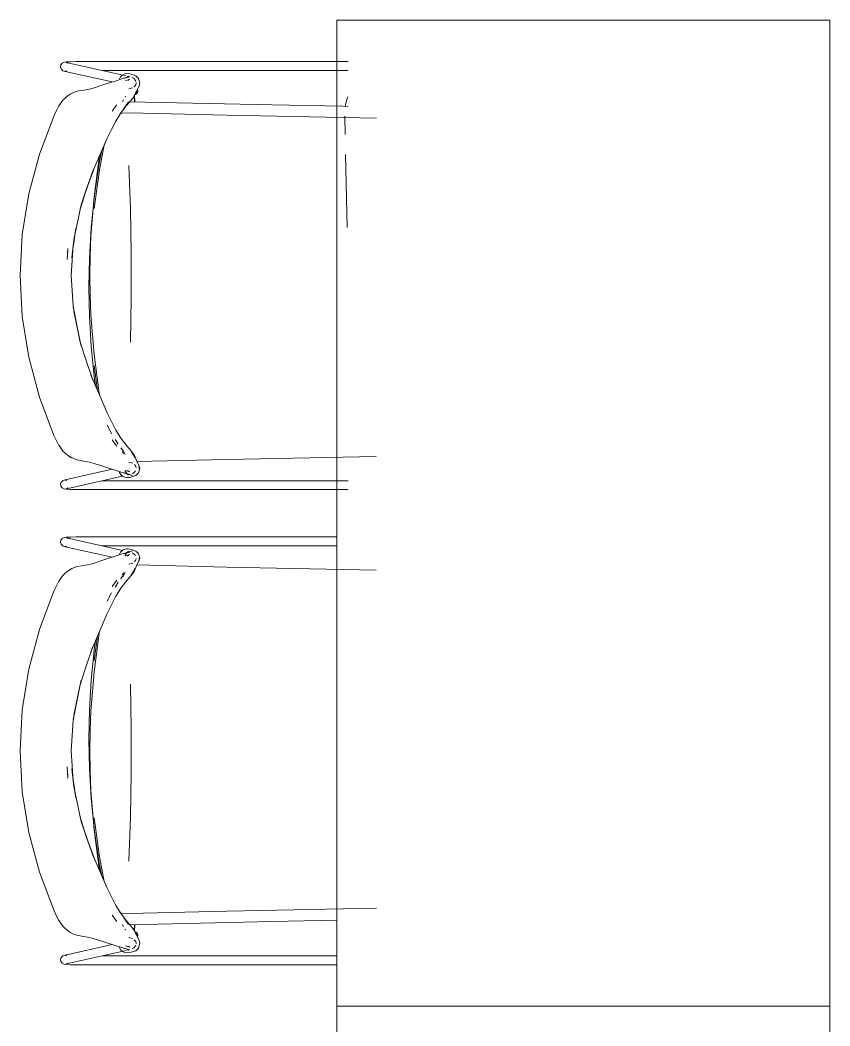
# Model space of a CAD drawing. Header units: millimetres. Extents: x 155927 to 317870, y -36033 to 97293.
# Drawn here: x 201281 to 202266, y 20984 to 22208 of the extents above; entities that cross this region are included whole.
import ezdxf

# ---------------------------------------------------------------- set-up
doc = ezdxf.new("R2010")
doc.units = ezdxf.units.MM
doc.header["$MEASUREMENT"] = 0
doc.layers.add('G-IMPT', color=8, linetype='CONTINUOUS', lineweight=9)
doc.layers.add('I-FURN', color=8, linetype='CONTINUOUS', lineweight=9)

msp = doc.modelspace()

# ---------------------------------------------------------------- linework, layer by layer
at = {"layer": 'G-IMPT'}
for p, q in [((201330.6, 22150.2), (201331, 22152.9)), ((201332.5, 22155), (201331, 22152.9)), ((201334.8, 22156.2), (201332.5, 22155)), ((201337.3, 22156.6), (201334.8, 22156.2)), ((201342.5, 22156.9), (201337.3, 22156.6)), ((201410.5, 22139.6), (201337.5, 22156)), ((201337.5, 22156), (201339.7, 22155)), ((201339.5, 22155.2), (201339.7, 22155)), ((201349.7, 22157), (201342.5, 22156.9)), ((201349.7, 22157), (201356, 22157.1)), ((201680.3, 22157.1), (201356, 22157.1)), ((201330.6, 22150.2), (201331.4, 22148.1)), ((201331.7, 22147.8), (201331.4, 22148.1)), ((201331.7, 22147.8), (201333.5, 22145.9)), ((201333.5, 22145.9), (201333.2, 22146.2)), ((201336, 22145.1), (201333.5, 22145.9)), ((201338.3, 22145.9), (201335.7, 22145.4)), ((201338, 22145.7), (201335.7, 22145.4)), ((201336, 22145.1), (201393.5, 22132.3)), ((201680.3, 22146.2), (201381, 22146.2)), ((201402.4, 22136.2), (201403.6, 22138.6)), ((201402.4, 22136.1), (201403.6, 22138.6)), ((201403.5, 22138.4), (201403.6, 22138.6)), ((201405.5, 22140.5), (201403.6, 22138.6)), ((201405.5, 22140.5), (201405.7, 22140.7)), ((201408.6, 22142.1), (201405.7, 22140.7)), ((201414.9, 22138.6), (201406.8, 22136.6)), ((201407.5, 22136.8), (201414.9, 22138.6)), ((201408.9, 22142.2), (201408.6, 22142.1)), ((201408.9, 22142.2), (201410.6, 22142.5)), ((201410.4, 22137.7), (201413.5, 22139.2)), ((201414.7, 22142.2), (201410.6, 22142.5)), ((201411.5, 22137.9), (201413.5, 22139.2)), ((201413.9, 22138.8), (201412, 22139.2)), ((201414.7, 22142.2), (201417.9, 22141.3)), ((201422.1, 22139.9), (201417.9, 22141.3)), ((201422.1, 22139.9), (201425.2, 22136.6)), ((201383.2, 22129.1), (201371.3, 22125.3)), ((201395.7, 22133), (201383.2, 22129.1)), ((201407.5, 22136.8), (201395.7, 22133)), ((201403.5, 22138.4), (201402.4, 22136.1)), ((201402.4, 22136.2), (201402.4, 22136.1)), ((201412.6, 22138.4), (201406.8, 22136.6)), ((201414.9, 22135.4), (201409.4, 22133.9)), ((201410.4, 22137.7), (201412.6, 22138.4)), ((201412.5, 22134.2), (201413.6, 22135.2)), ((201412.5, 22134.2), (201413.1, 22134.9)), ((201414.9, 22135.4), (201412.8, 22134.5)), ((201413.6, 22135.2), (201412.8, 22134.5)), ((201417.5, 22137.6), (201419.1, 22136.8)), ((201417.9, 22137.3), (201419.1, 22136.8)), ((201421.9, 22133.9), (201419.7, 22136.5)), ((201421.8, 22128.2), (201420.2, 22126.4)), ((201420.9, 22134.9), (201422.1, 22133.3)), ((201420.9, 22134.9), (201421.3, 22134.4)), ((201422.1, 22133.3), (201421.3, 22134.4)), ((201426, 22127), (201421.6, 22118.6)), ((201421.8, 22128.2), (201422.1, 22128.8)), ((201422.1, 22128.8), (201422.5, 22130.8)), ((201422.6, 22131.4), (201422.5, 22130.8)), ((201425.2, 22136.6), (201425.7, 22135.3)), ((201425.7, 22135.3), (201426.9, 22131.1)), ((201426, 22127), (201426.9, 22131.1)), ((201338.2, 22114.6), (201335.8, 22112.3)), ((201340.2, 22116.1), (201338.2, 22114.6)), ((201340.2, 22116.1), (201340.6, 22116.3)), ((201340.6, 22116.3), (201343.2, 22117.9)), ((201345.4, 22119.1), (201343.2, 22117.9)), ((201345.4, 22119.1), (201350.4, 22120.9)), ((201356.4, 22122), (201350.4, 22120.9)), ((201356.4, 22122), (201365.6, 22123.6)), ((201365.6, 22123.6), (201371.3, 22125.3)), ((201409, 22113.6), (201409.6, 22115)), ((201418.2, 22125), (201413.5, 22123.7)), ((201420.4, 22115.8), (201418.5, 22112.7)), ((201420.2, 22115.4), (201420.5, 22108.1)), ((201420.2, 22115.4), (201420.6, 22108.1)), ((201420.4, 22115.8), (201422.6, 22120.6)), ((201420.9, 22108.1), (201420.6, 22116.1)), ((201422.6, 22120.6), (201421.6, 22118.6)), ((201679.3, 22112.2), (201680.2, 22114.3)), ((201325.5, 22097.6), (201328.6, 22103.2)), ((201328.8, 22103.5), (201328.6, 22103.2)), ((201328.8, 22103.5), (201332.2, 22108.4)), ((201332.2, 22108.4), (201333.9, 22110.5)), ((201335.8, 22112.3), (201333.9, 22110.5)), ((201398.5, 22103.9), (201393.3, 22096.6)), ((201398.9, 22104.4), (201398.5, 22103.9)), ((201405.9, 22108.3), (201406.3, 22108.8)), ((201407.3, 22110.4), (201406.3, 22108.8)), ((201413.3, 22108.1), (201407.7, 22099.8)), ((201411.3, 22104), (201407.7, 22099.8)), ((201413.3, 22108.1), (201408.2, 22100.3)), ((201411.3, 22104), (201414.2, 22107.2)), ((201418.5, 22112.7), (201414.2, 22107.2)), ((201414.5, 22108.2), (201587.5, 22104.4)), ((201674, 22102.6), (201587.5, 22104.4)), ((201680.3, 22102.4), (201674, 22102.6)), ((201676.9, 22102.5), (201677.4, 22106.6)), ((201677.4, 22106.6), (201679.3, 22112.2)), ((201305, 22044.4), (201322.6, 22091.3)), ((201322.6, 22091.3), (201325.5, 22097.6)), ((201397.9, 22084.7), (201403.3, 22093.7)), ((201402.7, 22093.5), (201405.6, 22094.1)), ((201408.2, 22100.3), (201402.8, 22093)), ((201402.8, 22093), (201403.3, 22093.7)), ((201405.6, 22094.1), (201414, 22094.6)), ((201414, 22094.6), (201532.8, 22091.9)), ((201714.9, 22088.2), (201532.8, 22091.9)), ((201676.2, 22090.6), (201676.7, 22068.4)), ((201392.5, 22074.3), (201397.9, 22084.7)), ((201392.5, 22074.3), (201387.2, 22063.7)), ((201369.9, 22023.7), (201387.1, 22063.7)), ((201377.9, 22025.4), (201383.6, 22055.6)), ((201383.6, 22055.6), (201377.9, 22025.5)), ((201383.1, 22054.3), (201387.1, 22063.7)), ((201383.1, 22054.3), (201387.2, 22063.7)), ((201292, 21996), (201305, 22044.4)), ((201377.6, 22039.9), (201378.2, 22043.1)), ((201377.7, 22033.6), (201380.7, 22048.7)), ((201677.2, 22044.1), (201679.3, 21955.2)), ((201372.1, 22029.5), (201369.9, 22023.7)), ((201372.1, 22029.5), (201370, 22023.7)), ((201371.3, 21992.6), (201377.6, 22039.9)), ((201377.7, 22033.6), (201371.8, 21994.4)), ((201413.5, 22030.8), (201415.6, 21977.6)), ((201369.9, 22023.7), (201355.8, 21982.6)), ((201369.9, 22023.7), (201361.9, 22002.2)), ((201370, 22023.7), (201361.9, 22002.2)), ((201371.4, 21978.2), (201377.9, 22025.5)), ((201377.9, 22025.4), (201371.4, 21978.2)), ((201292, 21996), (201283.9, 21946.6)), ((201355.8, 21982.6), (201361.9, 22002.2)), ((201361.9, 22002.2), (201356, 21982.5)), ((201367.4, 21944.8), (201371.3, 21992.6)), ((201371.8, 21994.4), (201367.7, 21954.7)), ((201346.5, 21940.1), (201355.8, 21982.6)), ((201355.8, 21982.6), (201354.4, 21977.3)), ((201354.4, 21977.3), (201356, 21982.5)), ((201416.6, 21923.7), (201415.6, 21977.6)), ((201281.3, 21896.7), (201283.9, 21946.6)), ((201349, 21953.8), (201346.9, 21939.7)), ((201349, 21953.8), (201347.7, 21946.7)), ((201367.7, 21954.7), (201365.6, 21917.6)), ((201367.4, 21944.8), (201366.5, 21920.8)), ((201343.5, 21896.7), (201345.8, 21933.6)), ((201346.5, 21940.1), (201344.2, 21918.4)), ((201346.5, 21940.1), (201345.3, 21928.7)), ((201346.9, 21939.7), (201345.3, 21928.7)), ((201345.8, 21933.6), (201345.3, 21928.7)), ((201339.3, 21929.8), (201338.6, 21916.2)), ((201338.8, 21920.1), (201339.3, 21929.8)), ((201344.2, 21918.4), (201345.3, 21928.7)), ((201366.5, 21920.8), (201366.1, 21896.7)), ((201416.6, 21923.7), (201416.6, 21869.6)), ((201365.6, 21917.6), (201365.3, 21901.3)), ((201281.3, 21896.7), (201283.9, 21846.8)), ((201343.5, 21896.7), (201343.7, 21904.1)), ((201343.6, 21896.7), (201343.7, 21904.1)), ((201346, 21859.7), (201343.6, 21896.7)), ((201365.3, 21901.3), (201364.9, 21882.4)), ((201366.1, 21896.7), (201366.5, 21872.6)), ((201365.3, 21863.6), (201364.9, 21882.4)), ((201367.4, 21848.5), (201366.5, 21872.6)), ((201415.6, 21815.7), (201416.6, 21869.6)), ((201345.8, 21859.7), (201346.9, 21853.3)), ((201345.8, 21859.7), (201346.2, 21856.2)), ((201346, 21859.7), (201346.3, 21855.6)), ((201365.3, 21863.6), (201365.6, 21847.3)), ((201292, 21797.4), (201283.9, 21846.8)), ((201355.8, 21810.8), (201346.5, 21853.3)), ((201353.9, 21817.8), (201346.5, 21853.3)), ((201346.9, 21853.3), (201353.9, 21817.8)), ((201367.7, 21810.2), (201365.6, 21847.3)), ((201371.3, 21800.7), (201367.4, 21848.5)), ((201355.8, 21810.8), (201353.9, 21817.8)), ((201353.9, 21817.8), (201356.2, 21810.9)), ((201361.4, 21794.7), (201356.2, 21810.9)), ((201367.7, 21810.2), (201371.8, 21770.5)), ((201305, 21748.9), (201292, 21797.4)), ((201371.3, 21800.7), (201377.6, 21753.4)), ((201361.4, 21794.7), (201369.9, 21769.6)), ((201375.5, 21757), (201371.4, 21786.7)), ((201375.5, 21757), (201371.4, 21786.7)), ((201369.9, 21769.6), (201367.3, 21776)), ((201387.2, 21729.6), (201367.3, 21776)), ((201373, 21762.9), (201371.8, 21770.5)), ((201305, 21748.9), (201322.5, 21702.2)), ((201377.6, 21753.4), (201378.1, 21750.8)), ((201387.2, 21729.6), (201392.5, 21719)), ((201392.7, 21704.2), (201387.2, 21714.6)), ((201387.2, 21714.6), (201392.2, 21705.2)), ((201392.5, 21719), (201397.9, 21708.6)), ((201322.5, 21702.2), (201325.5, 21695.7)), ((201392.7, 21704.2), (201392.2, 21705.2)), ((201403.3, 21699.6), (201397.9, 21708.6)), ((201408.2, 21693.1), (201402.8, 21700.4)), ((201403.3, 21699.6), (201402.8, 21700.4)), ((201328.6, 21690.1), (201325.5, 21695.7)), ((201328.6, 21690.1), (201328.8, 21689.8)), ((201332.2, 21684.9), (201328.8, 21689.8)), ((201393.3, 21696.8), (201398.5, 21689.5)), ((201400.7, 21691.5), (201396.8, 21697.4)), ((201396.8, 21697.4), (201398, 21695.4)), ((201400.7, 21691.5), (201398, 21695.4)), ((201398.9, 21689), (201398.5, 21689.5)), ((201404.3, 21686.7), (201404, 21687.2)), ((201406, 21684.2), (201404, 21687.2)), ((201404.3, 21686.7), (201406, 21684.2)), ((201408.2, 21693.1), (201411.3, 21689.3)), ((201414.2, 21686.1), (201411.3, 21689.3)), ((201418.5, 21680.7), (201414.2, 21686.1)), ((201332.2, 21684.9), (201333.9, 21682.8)), ((201335.8, 21681), (201333.9, 21682.8)), ((201335.8, 21681), (201336.3, 21680.5)), ((201338.2, 21678.8), (201336.3, 21680.5)), ((201340.2, 21677.3), (201338.2, 21678.8)), ((201344.4, 21674.8), (201340.2, 21677.3)), ((201340.2, 21677.3), (201340.6, 21677)), ((201340.2, 21677.3), (201345.4, 21674.3)), ((201340.6, 21677), (201343.2, 21675.5)), ((201343.2, 21675.5), (201345.4, 21674.3)), ((201344.4, 21674.8), (201345.4, 21674.3)), ((201350.4, 21672.5), (201345.4, 21674.3)), ((201407.5, 21680), (201405.4, 21682.4)), ((201407.6, 21682.3), (201405.9, 21685.1)), ((201406.3, 21684.5), (201405.9, 21685.1)), ((201407.6, 21682.3), (201406.3, 21684.5)), ((201407.6, 21682.3), (201407.3, 21682.9)), ((201409.3, 21679.1), (201407.3, 21682.9)), ((201407.6, 21682.3), (201409.3, 21679.1)), ((201418.7, 21679.4), (201416.4, 21683.1)), ((201416.4, 21683.1), (201421.2, 21674.8)), ((201420.4, 21677.6), (201418.5, 21680.7)), ((201418.7, 21679.4), (201421.2, 21674.8)), ((201420.4, 21677.6), (201422.9, 21671.5)), ((201532.8, 21673), (201714.6, 21676.7)), ((201356.4, 21671.4), (201350.4, 21672.5)), ((201365.6, 21669.8), (201356.4, 21671.4)), ((201365.6, 21669.8), (201371.3, 21668.1)), ((201371.3, 21668.1), (201383.2, 21664.2)), ((201383.2, 21664.2), (201404.4, 21657.5)), ((201418.3, 21668.3), (201413.5, 21669.7)), ((201421.8, 21665.1), (201420.3, 21666.7)), ((201421.8, 21665.1), (201422.3, 21664.1)), ((201422.5, 21662.6), (201422.3, 21664.1)), ((201425.9, 21665.5), (201422.9, 21671.5)), ((201423.4, 21670.5), (201532.8, 21673)), ((201426.9, 21662.2), (201425.6, 21665.9)), ((201426.4, 21660.9), (201425.6, 21665.9)), ((201426.9, 21662.2), (201425.7, 21658)), ((201426.4, 21660.9), (201425.9, 21665.5)), ((201393.3, 21661.1), (201336, 21648.2)), ((201337.6, 21637.3), (201405.7, 21652.7)), ((201402.4, 21657.2), (201402.4, 21657.3)), ((201402.4, 21657.2), (201403.5, 21654.9)), ((201403.5, 21654.9), (201403.6, 21654.7)), ((201405.7, 21652.6), (201403.6, 21654.7)), ((201403.9, 21654.5), (201405.5, 21652.8)), ((201403.9, 21654.5), (201405.7, 21652.6)), ((201412.6, 21654.9), (201404.4, 21657.5)), ((201408.9, 21651.2), (201405.5, 21652.8)), ((201405.5, 21652.8), (201408.6, 21651.2)), ((201405.5, 21652.8), (201405.7, 21652.6)), ((201408.9, 21651.2), (201405.7, 21652.6)), ((201414.9, 21654.7), (201406.8, 21656.8)), ((201406.8, 21656.8), (201408.1, 21656.5)), ((201414.9, 21654.7), (201408.1, 21656.5)), ((201408.9, 21651.2), (201408.6, 21651.2)), ((201408.8, 21659.1), (201409.8, 21657.3)), ((201408.9, 21651.2), (201410.6, 21650.9)), ((201414.8, 21657.9), (201409.4, 21659.5)), ((201411.5, 21655.4), (201409.8, 21657.3)), ((201413.5, 21654.1), (201410.4, 21655.6)), ((201418.2, 21653.3), (201410.4, 21655.6)), ((201411.9, 21651), (201410.6, 21650.9)), ((201413.5, 21654.1), (201411.5, 21655.4)), ((201414.7, 21651.1), (201411.9, 21651)), ((201412, 21654.1), (201413.9, 21654.5)), ((201413.6, 21658.1), (201412.1, 21659.6)), ((201412.1, 21659.6), (201413, 21658.5)), ((201413.6, 21658.1), (201412.4, 21659.1)), ((201414.8, 21657.9), (201412.4, 21659.1)), ((201418.2, 21653.3), (201412.6, 21654.9)), ((201417.9, 21652.1), (201414.7, 21651.1)), ((201419.1, 21656.5), (201417.5, 21655.7)), ((201417.9, 21656), (201419.1, 21656.5)), ((201417.9, 21652.1), (201422.1, 21653.5)), ((201421.7, 21659.1), (201419.7, 21656.8)), ((201425.2, 21656.7), (201422.1, 21653.5)), ((201425.7, 21658), (201425.2, 21656.7)), ((201331.4, 21645.2), (201330.6, 21643.1)), ((201331, 21640.4), (201330.6, 21643.1)), ((201332.5, 21638.3), (201331, 21640.4)), ((201331.4, 21645.2), (201333.2, 21647.1)), ((201334.8, 21637.1), (201332.5, 21638.3)), ((201333.5, 21647.4), (201333.2, 21647.1)), ((201336, 21648.2), (201333.5, 21647.4)), ((201334.8, 21637.1), (201337.3, 21636.7)), ((201338.3, 21647.5), (201335.7, 21647.9)), ((201338, 21647.6), (201335.7, 21647.9)), ((201337.6, 21637.3), (201339.7, 21638.4)), ((201339.7, 21638.4), (201339.5, 21638.2)), ((201381, 21647.1), (201680.6, 21647.1)), ((201337.3, 21636.7), (201342.5, 21636.5)), ((201342.5, 21636.5), (201349.7, 21636.3)), ((201356, 21636.3), (201349.7, 21636.3)), ((201680.6, 21636.3), (201356, 21636.3)), ((201332.5, 21576.7), (201331, 21574.6)), ((201334.8, 21577.9), (201332.5, 21576.7)), ((201334.8, 21577.9), (201337.3, 21578.3)), ((201337.3, 21578.3), (201342.5, 21578.5)), ((201337.6, 21577.7), (201405.7, 21562.3)), ((201337.6, 21577.7), (201339.7, 21576.6)), ((201339.7, 21576.6), (201339.5, 21576.8)), ((201342.5, 21578.5), (201349.7, 21578.7)), ((201356, 21578.7), (201349.7, 21578.7)), ((201666.5, 21578.7), (201356, 21578.7)), ((201331, 21574.6), (201330.6, 21571.9)), ((201331.4, 21569.8), (201330.6, 21571.9)), ((201331.4, 21569.8), (201333.2, 21567.9)), ((201333.5, 21567.6), (201333.2, 21567.9)), ((201336, 21566.8), (201333.5, 21567.6)), ((201338.3, 21567.5), (201335.7, 21567.1)), ((201338, 21567.4), (201335.7, 21567.1)), ((201393.3, 21553.9), (201336, 21566.8)), ((201381, 21567.9), (201666.5, 21567.9)), ((201408.9, 21563.9), (201405.5, 21562.2)), ((201405.5, 21562.2), (201408.6, 21563.8)), ((201408.9, 21563.9), (201405.7, 21562.4)), ((201408.9, 21563.9), (201408.6, 21563.8)), ((201408.9, 21563.9), (201410.6, 21564.1)), ((201411.9, 21564), (201410.6, 21564.1)), ((201414.7, 21563.9), (201411.9, 21564)), ((201417.9, 21562.9), (201414.7, 21563.9)), ((201383.2, 21550.8), (201404.4, 21557.5)), ((201402.4, 21557.8), (201403.5, 21560.1)), ((201402.4, 21557.8), (201402.4, 21557.7)), ((201403.5, 21560.1), (201403.6, 21560.3)), ((201405.7, 21562.4), (201403.6, 21560.3)), ((201403.9, 21560.5), (201405.7, 21562.4)), ((201403.9, 21560.5), (201405.5, 21562.2)), ((201412.6, 21560.1), (201404.4, 21557.5)), ((201405.5, 21562.2), (201405.7, 21562.4)), ((201414.9, 21560.3), (201406.8, 21558.2)), ((201406.8, 21558.2), (201408.1, 21558.5)), ((201414.9, 21560.3), (201408.1, 21558.5)), ((201408.8, 21555.9), (201409.8, 21557.7)), ((201414.8, 21557.1), (201409.4, 21555.5)), ((201411.5, 21559.6), (201409.8, 21557.7)), ((201418.2, 21561.7), (201410.4, 21559.4)), ((201413.5, 21560.9), (201410.4, 21559.4)), ((201413.5, 21560.9), (201411.5, 21559.6)), ((201412, 21560.9), (201413.9, 21560.5)), ((201413.6, 21556.9), (201412.1, 21555.4)), ((201412.1, 21555.4), (201413, 21556.5)), ((201414.8, 21557.1), (201412.4, 21555.9)), ((201413.6, 21556.9), (201412.4, 21555.9)), ((201418.2, 21561.7), (201412.6, 21560.1)), ((201419.1, 21558.5), (201417.5, 21559.3)), ((201417.8, 21559), (201419.1, 21558.5)), ((201417.9, 21562.9), (201422.1, 21561.5)), ((201419, 21558.5), (201419.1, 21558.5)), ((201421.7, 21555.9), (201419.7, 21558.2)), ((201425.2, 21558.3), (201422.1, 21561.5)), ((201422.5, 21552.4), (201422.3, 21550.9)), ((201425.7, 21557), (201425.2, 21558.3)), ((201426.4, 21554.1), (201425.6, 21549.1)), ((201426.9, 21552.8), (201425.6, 21549.1)), ((201426.9, 21552.8), (201425.7, 21557)), ((201426.4, 21554.1), (201425.9, 21549.5)), ((201340.2, 21537.8), (201345.4, 21540.7)), ((201344.4, 21540.2), (201340.2, 21537.8)), ((201340.6, 21538), (201343.2, 21539.5)), ((201343.2, 21539.5), (201345.4, 21540.7)), ((201344.4, 21540.2), (201345.4, 21540.7)), ((201350.4, 21542.5), (201345.4, 21540.7)), ((201356.4, 21543.6), (201350.4, 21542.5)), ((201365.6, 21545.2), (201356.4, 21543.6)), ((201365.6, 21545.2), (201371.3, 21546.9)), ((201371.3, 21546.9), (201383.2, 21550.8)), ((201418.3, 21546.7), (201413.5, 21545.4)), ((201416.4, 21532), (201421.2, 21540.3)), ((201418.7, 21535.6), (201421.2, 21540.3)), ((201421.8, 21549.9), (201420.3, 21548.3)), ((201420.4, 21537.4), (201422.9, 21543.5)), ((201421.8, 21549.9), (201422.3, 21550.9)), ((201425.9, 21549.5), (201422.9, 21543.5)), ((201423.4, 21544.5), (201532.8, 21542)), ((201532.8, 21542), (201714.6, 21538.3)), ((201332.2, 21530.1), (201328.8, 21525.2)), ((201332.2, 21530.1), (201333.9, 21532.2)), ((201335.8, 21534), (201333.9, 21532.2)), ((201335.8, 21534), (201336.3, 21534.5)), ((201338.2, 21536.2), (201336.3, 21534.5)), ((201340.2, 21537.8), (201338.2, 21536.2)), ((201340.2, 21537.8), (201340.6, 21538)), ((201406, 21530.8), (201404, 21527.8)), ((201404.3, 21528.3), (201404, 21527.8)), ((201404.3, 21528.3), (201406, 21530.8)), ((201407.5, 21535), (201405.4, 21532.6)), ((201407.6, 21532.7), (201405.9, 21529.9)), ((201406.3, 21530.5), (201405.9, 21529.9)), ((201407.6, 21532.7), (201406.3, 21530.5)), ((201409.3, 21535.9), (201407.3, 21532.1)), ((201407.6, 21532.7), (201407.3, 21532.1)), ((201407.6, 21532.7), (201409.3, 21535.9)), ((201414.2, 21528.9), (201411.3, 21525.7)), ((201418.5, 21534.3), (201414.2, 21528.9)), ((201418.7, 21535.6), (201416.4, 21532)), ((201420.4, 21537.4), (201418.5, 21534.3)), ((201322.5, 21512.8), (201325.5, 21519.3)), ((201328.6, 21524.9), (201325.5, 21519.3)), ((201328.6, 21524.9), (201328.8, 21525.2)), ((201393.3, 21518.2), (201398.5, 21525.5)), ((201400.7, 21523.5), (201396.8, 21517.6)), ((201396.8, 21517.6), (201398, 21519.6)), ((201403.3, 21515.4), (201397.9, 21506.4)), ((201400.7, 21523.5), (201398, 21519.6)), ((201398.9, 21526), (201398.5, 21525.5)), ((201408.2, 21521.9), (201402.8, 21514.6)), ((201403.3, 21515.4), (201402.8, 21514.6)), ((201408.2, 21521.9), (201411.3, 21525.7)), ((201305, 21466.1), (201322.5, 21512.8)), ((201392.7, 21510.8), (201387.2, 21500.4)), ((201387.2, 21500.4), (201392.2, 21509.8)), ((201392.7, 21510.8), (201392.2, 21509.8)), ((201392.5, 21496), (201397.9, 21506.4)), ((201387.2, 21485.4), (201392.5, 21496)), ((201387.2, 21485.4), (201367.3, 21439)), ((201305, 21466.1), (201292, 21417.6)), ((201371.3, 21414.3), (201377.6, 21461.6)), ((201375.5, 21458), (201371.4, 21428.3)), ((201375.5, 21458), (201371.4, 21428.3)), ((201377.6, 21461.6), (201378.1, 21464.2)), ((201361.4, 21420.3), (201369.9, 21445.4)), ((201369.9, 21445.4), (201367.3, 21439)), ((201367.7, 21404.8), (201371.8, 21444.5)), ((201373, 21452.1), (201371.8, 21444.5)), ((201292, 21417.6), (201283.9, 21368.2)), ((201361.4, 21420.3), (201356.2, 21404.1)), ((201367.7, 21404.8), (201365.6, 21367.7)), ((201371.3, 21414.3), (201367.4, 21366.5)), ((201355.8, 21404.2), (201346.5, 21361.7)), ((201353.9, 21397.2), (201346.5, 21361.7)), ((201346.9, 21361.7), (201353.9, 21397.2)), ((201355.8, 21404.2), (201353.9, 21397.2)), ((201353.9, 21397.2), (201356.2, 21404.1)), ((201415.6, 21399.3), (201416.6, 21345.4)), ((201281.3, 21318.3), (201283.9, 21368.2)), ((201365.3, 21351.4), (201365.6, 21367.7)), ((201345.8, 21355.3), (201346.9, 21361.7)), ((201345.8, 21355.3), (201346.2, 21358.8)), ((201346, 21355.3), (201346.3, 21359.4)), ((201367.4, 21366.5), (201366.5, 21342.4)), ((201346, 21355.3), (201343.6, 21318.3)), ((201365.3, 21351.4), (201364.9, 21332.6)), ((201416.6, 21291.3), (201416.6, 21345.4)), ((201365.3, 21313.7), (201364.9, 21332.6)), ((201366.1, 21318.3), (201366.5, 21342.4)), ((201281.3, 21318.3), (201283.9, 21268.4)), ((201343.5, 21318.3), (201345.8, 21281.4)), ((201343.5, 21318.3), (201343.7, 21310.9)), ((201343.6, 21318.3), (201343.7, 21310.9)), ((201365.6, 21297.4), (201365.3, 21313.7)), ((201366.5, 21294.2), (201366.1, 21318.3)), ((201339.3, 21285.2), (201338.6, 21298.8)), ((201338.8, 21295.4), (201339.3, 21285.2)), ((201346.5, 21275), (201344.2, 21296.6)), ((201344.2, 21296.6), (201345.3, 21286.3)), ((201367.7, 21260.4), (201365.6, 21297.4)), ((201367.4, 21270.2), (201366.5, 21294.2)), ((201345.8, 21281.4), (201345.3, 21286.3)), ((201346.5, 21275), (201345.3, 21286.3)), ((201346.9, 21275.3), (201345.3, 21286.3)), ((201416.6, 21291.3), (201415.6, 21237.4)), ((201346.5, 21275), (201355.8, 21232.4)), ((201349, 21261.2), (201346.9, 21275.3)), ((201367.4, 21270.2), (201371.3, 21222.4)), ((201292, 21219), (201283.9, 21268.4)), ((201349, 21261.2), (201347.7, 21268.3)), ((201371.8, 21220.6), (201367.7, 21260.4)), ((201355.8, 21232.4), (201354.4, 21237.7)), ((201354.4, 21237.7), (201356, 21232.5)), ((201377.9, 21189.6), (201371.4, 21236.8)), ((201371.4, 21236.8), (201377.9, 21189.5)), ((201413.5, 21184.2), (201415.6, 21237.4)), ((201369.9, 21191.3), (201355.8, 21232.4)), ((201355.8, 21232.4), (201361.9, 21212.8)), ((201361.9, 21212.8), (201356, 21232.5)), ((201371.3, 21222.4), (201377.6, 21175.1)), ((201292, 21219), (201305, 21170.6)), ((201369.9, 21191.3), (201361.9, 21212.8)), ((201370, 21191.3), (201361.9, 21212.8)), ((201377.7, 21181.4), (201371.8, 21220.6)), ((201372.1, 21185.5), (201369.9, 21191.3)), ((201369.9, 21191.3), (201387.1, 21151.3)), ((201372.1, 21185.5), (201370, 21191.3)), ((201377.9, 21189.6), (201383.6, 21159.4)), ((201383.6, 21159.4), (201377.9, 21189.5)), ((201377.6, 21175.1), (201378.2, 21171.9)), ((201377.7, 21181.4), (201380.7, 21166.3)), ((201305, 21170.6), (201322.6, 21123.7)), ((201383.1, 21160.7), (201387.1, 21151.3)), ((201383.1, 21160.7), (201387.2, 21151.3)), ((201392.5, 21140.7), (201387.2, 21151.3)), ((201392.5, 21140.7), (201397.9, 21130.3)), ((201322.6, 21123.7), (201325.5, 21117.4)), ((201397.9, 21130.3), (201403.3, 21121.3)), ((201414, 21120.4), (201532.8, 21123.1)), ((201714.9, 21126.8), (201532.8, 21123.1)), ((201325.5, 21117.4), (201328.6, 21111.8)), ((201328.8, 21111.5), (201328.6, 21111.8)), ((201328.8, 21111.5), (201332.2, 21106.6)), ((201398.5, 21111.1), (201393.3, 21118.4)), ((201398.9, 21110.6), (201398.5, 21111.1)), ((201402.7, 21121.5), (201405.6, 21120.9)), ((201408.2, 21114.7), (201402.8, 21122.1)), ((201402.8, 21122.1), (201403.3, 21121.3)), ((201405.6, 21120.9), (201414, 21120.4)), ((201413.3, 21106.9), (201407.7, 21115.2)), ((201411.3, 21111), (201407.7, 21115.2)), ((201413.3, 21106.9), (201408.2, 21114.7)), ((201411.3, 21111), (201414.2, 21107.8)), ((201414.5, 21106.8), (201587.5, 21110.6)), ((201666.5, 21112.3), (201587.5, 21110.6)), ((201332.2, 21106.6), (201333.9, 21104.5)), ((201335.8, 21102.7), (201333.9, 21104.5)), ((201338.2, 21100.4), (201335.8, 21102.7)), ((201340.2, 21098.9), (201338.2, 21100.4)), ((201340.2, 21098.9), (201340.6, 21098.7)), ((201340.6, 21098.7), (201343.2, 21097.1)), ((201405.9, 21106.7), (201406.3, 21106.2)), ((201407.3, 21104.6), (201406.3, 21106.2)), ((201409, 21101.4), (201409.6, 21100)), ((201418.5, 21102.3), (201414.2, 21107.8)), ((201420.4, 21099.2), (201418.5, 21102.3)), ((201420.2, 21099.6), (201420.5, 21106.9)), ((201420.2, 21099.6), (201420.6, 21106.9)), ((201420.4, 21099.2), (201422.6, 21094.4)), ((201420.9, 21106.9), (201420.6, 21098.9)), ((201345.4, 21095.9), (201343.2, 21097.1)), ((201345.4, 21095.9), (201350.4, 21094.1)), ((201356.4, 21093), (201350.4, 21094.1)), ((201356.4, 21093), (201365.6, 21091.4)), ((201365.6, 21091.4), (201371.3, 21089.7)), ((201383.2, 21085.9), (201371.3, 21089.7)), ((201418.2, 21090), (201413.5, 21091.3)), ((201421.8, 21086.8), (201420.2, 21088.6)), ((201426, 21088), (201421.6, 21096.4)), ((201422.6, 21094.4), (201421.6, 21096.4)), ((201421.8, 21086.8), (201422.1, 21086.2)), ((201422.1, 21086.2), (201422.5, 21084.2)), ((201426, 21088), (201426.9, 21083.9)), ((201336, 21069.9), (201393.5, 21082.7)), ((201410.5, 21075.4), (201337.5, 21059)), ((201395.7, 21082), (201383.2, 21085.9)), ((201407.5, 21078.2), (201395.7, 21082)), ((201402.4, 21078.8), (201402.4, 21078.9)), ((201403.5, 21076.6), (201402.4, 21078.9)), ((201402.4, 21078.9), (201403.6, 21076.4)), ((201402.4, 21078.8), (201403.6, 21076.4)), ((201403.5, 21076.6), (201403.6, 21076.4)), ((201405.5, 21074.5), (201403.6, 21076.4)), ((201405.5, 21074.5), (201405.7, 21074.3)), ((201408.6, 21072.9), (201405.7, 21074.3)), ((201412.6, 21076.6), (201406.8, 21078.4)), ((201414.9, 21076.4), (201406.8, 21078.4)), ((201407.5, 21078.2), (201414.9, 21076.4)), ((201414.9, 21079.6), (201409.4, 21081.1)), ((201410.4, 21077.3), (201412.6, 21076.6)), ((201410.4, 21077.3), (201413.5, 21075.8)), ((201411.5, 21077.1), (201413.5, 21075.8)), ((201413.9, 21076.2), (201412, 21075.8)), ((201412.5, 21080.8), (201413.6, 21079.8)), ((201412.5, 21080.8), (201413.1, 21080.1)), ((201414.9, 21079.6), (201412.8, 21080.5)), ((201413.6, 21079.8), (201412.8, 21080.5)), ((201417.5, 21077.4), (201419.1, 21078.2)), ((201417.9, 21077.7), (201419.1, 21078.2)), ((201422.1, 21075.1), (201417.9, 21073.8)), ((201421.9, 21081.1), (201419.7, 21078.5)), ((201420.9, 21080.1), (201422.1, 21081.7)), ((201420.9, 21080.1), (201421.3, 21080.6)), ((201422.1, 21081.7), (201421.3, 21080.6)), ((201422.1, 21075.1), (201425.2, 21078.4)), ((201422.6, 21083.6), (201422.5, 21084.2)), ((201425.2, 21078.4), (201425.7, 21079.7)), ((201425.7, 21079.7), (201426.9, 21083.9)), ((201330.6, 21064.8), (201331.4, 21066.9)), ((201330.6, 21064.8), (201331, 21062.1)), ((201332.5, 21060), (201331, 21062.1)), ((201331.7, 21067.2), (201331.4, 21066.9)), ((201331.7, 21067.2), (201333.5, 21069.1)), ((201333.5, 21069.1), (201333.2, 21068.8)), ((201336, 21069.9), (201333.5, 21069.1)), ((201338.3, 21069.1), (201335.7, 21069.6)), ((201338, 21069.3), (201335.7, 21069.6)), ((201666.5, 21068.8), (201381, 21068.8)), ((201408.9, 21072.8), (201408.6, 21072.9)), ((201408.9, 21072.8), (201410.6, 21072.5)), ((201414.7, 21072.8), (201410.6, 21072.5)), ((201414.7, 21072.8), (201417.9, 21073.8)), ((201334.8, 21058.8), (201332.5, 21060)), ((201337.3, 21058.4), (201334.8, 21058.8)), ((201342.5, 21058.1), (201337.3, 21058.4)), ((201337.5, 21059), (201339.7, 21060)), ((201339.5, 21059.8), (201339.7, 21060)), ((201349.7, 21058), (201342.5, 21058.1)), ((201349.7, 21058), (201356, 21057.9)), ((201666.5, 21057.9), (201356, 21057.9))]:
    msp.add_line(p, q, dxfattribs=at)
at = {"layer": 'I-FURN'}
for p, q in [((201666.5, 22207.5), (201666.5, 21007.7)), ((202266.5, 22207.5), (201666.5, 22207.5)), ((202266.5, 21007.7), (202266.5, 22207.5)), ((201421.9, 22116.9), (201420.7, 22116.7)), ((201421.9, 22116.9), (201421.6, 22118.3)), ((201421.9, 22116.9), (201421.7, 22118.6)), ((201421.9, 22116.9), (201424.5, 22121.9)), ((201421.9, 22116.9), (201422.6, 22120.7)), ((201421.9, 22116.9), (201422.1, 22119.5)), ((201421.9, 22116.9), (201421.9, 22118.9)), ((201421.9, 22116.9), (201422.9, 22117.7)), ((201424.5, 22121.9), (201422.9, 22117.7)), ((201422.9, 22117.7), (201423.6, 22118.6)), ((201424.5, 22121.9), (201423.6, 22118.6)), ((201424.1, 22119.6), (201423.6, 22118.6)), ((201423.9, 22123.5), (201424.5, 22121.9)), ((201424.5, 22121.9), (201424.1, 22119.6)), ((201424.4, 22120.8), (201424.1, 22119.6)), ((201424.5, 22121.9), (201424.4, 22120.8)), ((201421.9, 21098.1), (201420.7, 21098.3)), ((201421.9, 21098.1), (201421.5, 21097.6)), ((201421.9, 21098.1), (201421.8, 21097.6)), ((201421.9, 21098.1), (201422.9, 21097.3)), ((201421.9, 21098.1), (201422.6, 21094.3)), ((201421.9, 21098.1), (201424.5, 21093.1)), ((201421.9, 21098.1), (201422.1, 21095.5)), ((201421.9, 21098.1), (201421.9, 21096.1)), ((201421.9, 21098.1), (201421.9, 21097.6)), ((201422.9, 21097.3), (201423.6, 21096.4)), ((201424.5, 21093.1), (201422.9, 21097.3)), ((201424.1, 21095.4), (201423.6, 21096.4)), ((201424.5, 21093.1), (201423.6, 21096.4)), ((201423.9, 21091.5), (201424.5, 21093.1)), ((201424.4, 21094.2), (201424.1, 21095.4)), ((201424.5, 21093.1), (201424.1, 21095.4)), ((201424.5, 21093.1), (201424.4, 21094.2)), ((202266.5, 21007.7), (201666.5, 21007.7)), ((201666.5, 21007.7), (201666.5, 19807.6)), ((202266.5, 19807.6), (202266.5, 21007.7))]:
    msp.add_line(p, q, dxfattribs=at)

doc.saveas('drawing.dxf')
